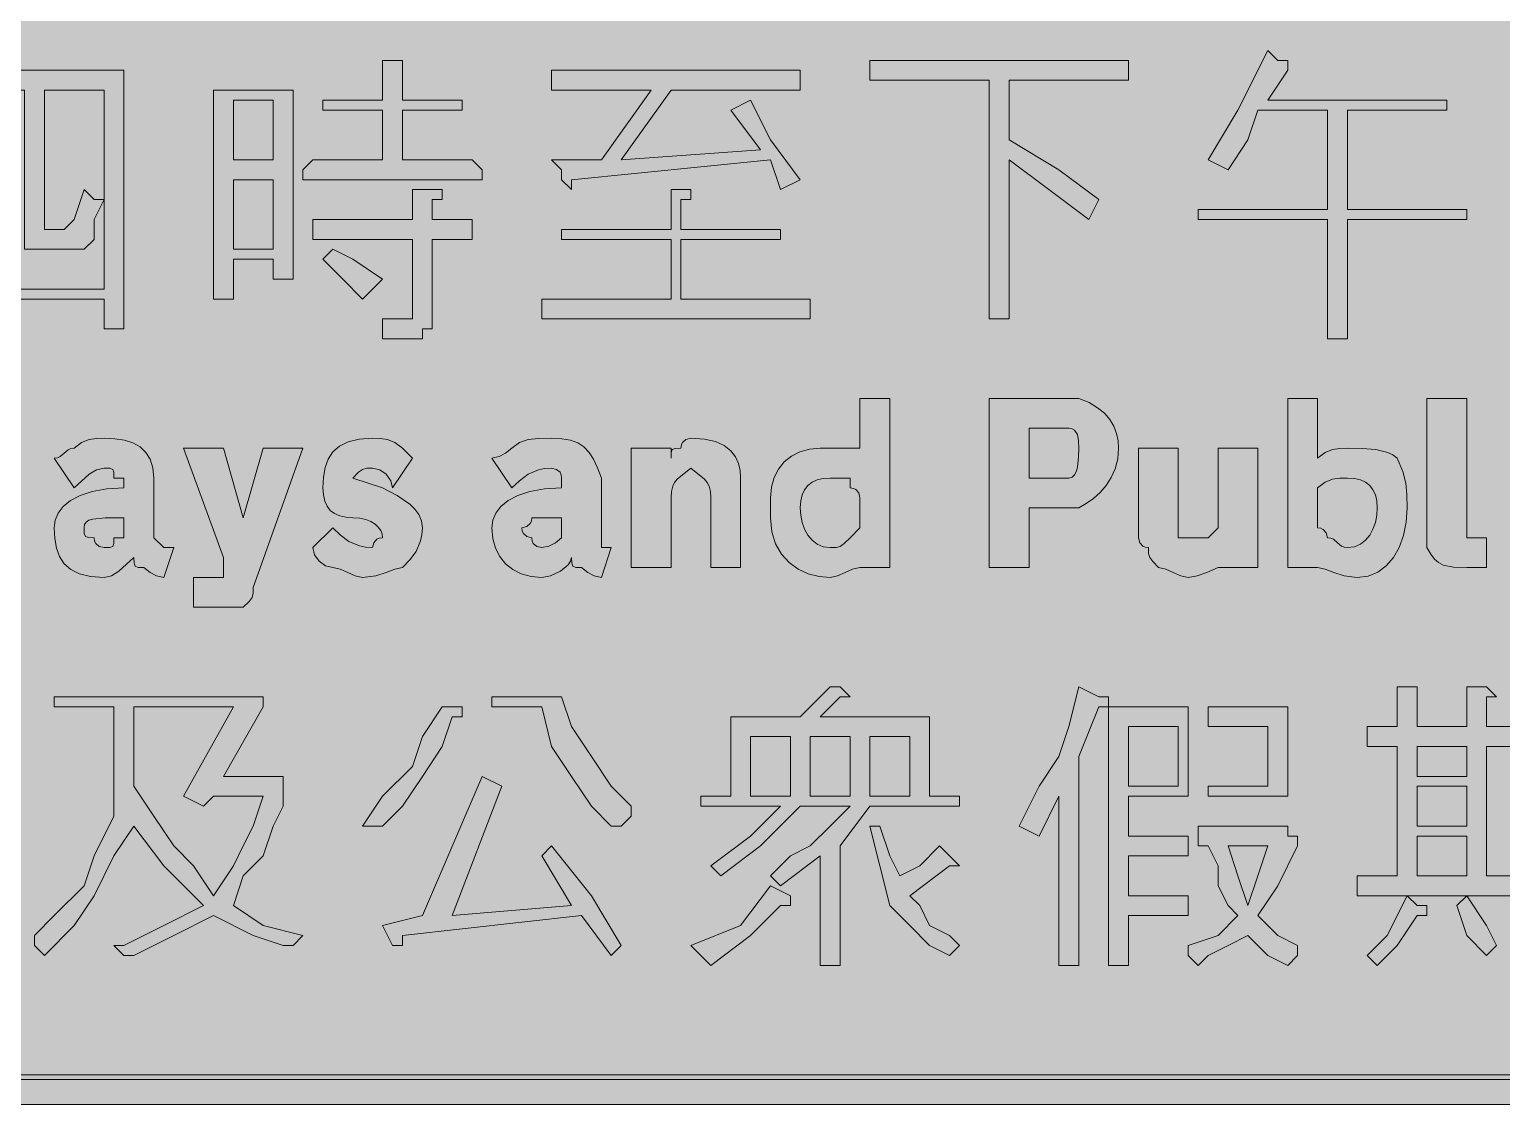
# Model space of a CAD drawing. Header units: metres. Extents: x 15 to 549, y 9 to 262.
# Drawn here: x 203.7 to 381.3, y 9 to 138.8 of the extents above; entities that cross this region are included whole.
import ezdxf

# ---------------------------------------------------------------- set-up
doc = ezdxf.new("R2010")
doc.units = ezdxf.units.M
for name, color, linetype, true_color in [('FILL_BLACK_000000', 7, 'Continuous', 0x000000), ('FILL_WHITE_FFFFFF', 7, 'Continuous', 0xffffff), ('STROKE_BLACK_000000', 7, 'Continuous', 0x000000)]:
    doc.layers.add(name, color=color, linetype=linetype, true_color=true_color)

msp = doc.modelspace()

# ---------------------------------------------------------------- hatches: boundary and pattern name
at = {"layer": 'FILL_BLACK_000000', "true_color": 0x000000}
h = msp.add_hatch(color=7, dxfattribs=at)
h.dxf.hatch_style = 1
h.paths.add_polyline_path([(20.99, 9.23), (20.22, 9.64), (19.47, 10.24), (18.57, 10.43), (17.67, 10.84), (16.77, 11.25), (15.87, 11.44), (15.68, 12.32), (15.27, 13.09), (14.67, 13.84), (14.67, 17.44), (14.67, 253.84), (14.67, 256.24), (14.86, 257.12), (15.27, 257.89), (15.87, 258.64), (16.77, 259.35), (17.67, 259.84), (18.57, 260.33), (19.47, 261.04), (21.87, 261.04), (539.07, 261.04), (541.47, 261.04), (542.35, 260.33), (543.12, 259.84), (543.66, 259.35), (543.82, 259.04), (543.87, 258.64), (544.27, 258.59), (544.58, 258.43), (545.07, 257.89), (545.56, 257.12), (546.27, 256.24), (546.27, 253.84), (546.27, 17.44), (546.23, 15.83), (545.97, 14.44), (545.68, 13.76), (545.26, 13.05), (543.87, 11.44), (542.95, 10.56), (541.92, 9.79), (540.66, 9.25), (539.92, 9.09), (539.07, 9.04), (21.87, 9.04), (20.99, 9.23)])
h.paths.add_polyline_path([(18.27, 13.84), (19.15, 13.65), (19.92, 13.24), (20.67, 12.64), (539.07, 12.64), (539.76, 12.66), (540.12, 12.79), (540.25, 13.15), (540.27, 13.84), (541.47, 13.84), (541.87, 13.89), (542.16, 14.03), (542.52, 14.44), (542.67, 15.04), (542.67, 16.24), (542.67, 253.84), (542.65, 254.72), (542.52, 255.49), (542.16, 256.03), (541.87, 256.19), (541.47, 256.24), (541.42, 256.64), (541.26, 256.93), (540.72, 257.29), (539.95, 257.42), (539.07, 257.44), (20.67, 257.44), (19.92, 257.29), (19.15, 256.93), (18.27, 256.24), (18.27, 253.84), (18.27, 16.24), (18.27, 15.04), (18.27, 13.84)], flags=16)
h = msp.add_hatch(color=7, dxfattribs=at)
h.dxf.hatch_style = 1
h.paths.add_polyline_path([(258.27, 121.84), (258.27, 120.64), (257.07, 120.64), (237.87, 120.64), (236.67, 120.64), (236.67, 121.84), (237.87, 123.04), (246.27, 123.04), (246.27, 129.04), (240.27, 129.04), (239.07, 129.04), (239.07, 130.24), (240.27, 130.24), (246.27, 130.24), (246.27, 131.44), (246.27, 135.04), (247.47, 135.04), (248.67, 135.04), (248.67, 133.84), (248.67, 131.44), (248.67, 130.24), (255.87, 130.24), (255.87, 129.04), (248.67, 129.04), (248.67, 123.04), (257.07, 123.04), (258.27, 121.84)])
h = msp.add_hatch(color=7, dxfattribs=at)
h.dxf.hatch_style = 1
h.paths.add_polyline_path([(336.27, 135.04), (336.27, 132.64), (321.87, 132.64), (321.87, 125.44), (327.87, 121.84), (332.67, 118.24), (331.47, 115.84), (326.67, 119.44), (321.87, 123.04), (321.87, 103.84), (319.47, 103.84), (319.47, 132.64), (305.07, 132.64), (305.07, 135.04), (336.27, 135.04)])
h = msp.add_hatch(color=7, dxfattribs=at)
h.dxf.hatch_style = 1
h.paths.add_polyline_path([(374.67, 129.04), (362.67, 129.04), (362.67, 117.04), (377.07, 117.04), (377.07, 115.84), (362.67, 115.84), (362.67, 101.44), (360.27, 101.44), (360.27, 115.84), (344.67, 115.84), (344.67, 117.04), (360.27, 117.04), (360.27, 129.04), (351.87, 129.04), (350.67, 125.44), (348.27, 121.84), (345.87, 123.04), (349.47, 129.04), (353.07, 136.24), (354.27, 135.04), (355.47, 135.04), (355.47, 133.84), (353.07, 130.24), (374.67, 130.24), (374.67, 129.04)])
h = msp.add_hatch(color=7, dxfattribs=at)
h.dxf.hatch_style = 1
h.paths.add_polyline_path([(215.07, 102.64), (212.67, 102.64), (212.67, 106.24), (188.67, 106.24), (188.67, 102.64), (186.27, 102.64), (186.27, 133.84), (215.07, 133.84), (215.07, 102.64)])
h.paths.add_polyline_path([(212.67, 107.44), (212.67, 118.24), (211.47, 115.84), (211.47, 113.44), (210.27, 112.24), (209.07, 112.24), (204.27, 112.24), (203.07, 112.24), (203.07, 113.44), (203.07, 114.64), (203.07, 131.44), (198.27, 131.44), (198.27, 127.84), (198.27, 124.24), (197.07, 121.84), (195.87, 118.24), (194.67, 115.84), (193.47, 114.64), (192.27, 112.24), (191.07, 111.04), (188.67, 113.44), (188.67, 107.44), (212.67, 107.44)], flags=16)
h.paths.add_polyline_path([(212.67, 131.44), (205.47, 131.44), (205.47, 115.84), (205.47, 114.64), (207.87, 114.64), (209.07, 115.84), (210.27, 119.44), (211.47, 118.24), (212.67, 118.24), (212.67, 131.44)], flags=16)
h.paths.add_polyline_path([(191.07, 114.64), (192.27, 115.84), (193.47, 117.04), (194.67, 119.44), (194.67, 121.84), (195.87, 125.44), (195.87, 127.84), (195.87, 131.44), (188.67, 131.44), (188.67, 113.44), (191.07, 114.64)], flags=16)
h = msp.add_hatch(color=7, dxfattribs=at)
h.dxf.hatch_style = 1
h.paths.add_polyline_path([(290.67, 130.24), (293.07, 125.44), (296.67, 120.64), (294.27, 119.44), (293.07, 123.04), (269.07, 120.64), (269.07, 119.44), (267.87, 120.64), (267.87, 121.84), (266.67, 123.04), (272.67, 123.04), (278.67, 131.44), (266.67, 131.44), (266.67, 133.84), (296.67, 133.84), (296.67, 131.44), (281.07, 131.44), (275.07, 123.04), (291.87, 124.24), (288.27, 129.04), (290.67, 130.24)])
h = msp.add_hatch(color=7, dxfattribs=at)
h.dxf.hatch_style = 1
h.paths.add_polyline_path([(235.47, 108.64), (233.07, 108.64), (233.07, 111.04), (228.27, 111.04), (228.27, 106.24), (227.07, 106.24), (225.87, 106.24), (225.87, 131.44), (235.47, 131.44), (235.47, 108.64)])
h.paths.add_polyline_path([(233.07, 120.64), (228.27, 120.64), (228.27, 112.24), (233.07, 112.24), (233.07, 120.64)], flags=16)
h.paths.add_polyline_path([(228.27, 130.24), (228.27, 123.04), (233.07, 123.04), (233.07, 130.24), (228.27, 130.24)], flags=16)
h = msp.add_hatch(color=7, dxfattribs=at)
h.dxf.hatch_style = 1
h.paths.add_polyline_path([(251.07, 119.44), (252.27, 119.44), (253.47, 119.44), (253.47, 118.24), (252.27, 118.24), (252.27, 115.84), (257.07, 115.84), (257.07, 113.44), (252.27, 113.44), (252.27, 103.84), (252.27, 102.64), (251.07, 102.64), (251.07, 101.44), (247.47, 101.44), (246.27, 101.44), (246.27, 102.64), (246.27, 103.84), (249.87, 103.84), (249.87, 105.04), (249.87, 113.44), (239.07, 113.44), (237.87, 113.44), (237.87, 115.84), (239.07, 115.84), (249.87, 115.84), (249.87, 119.44), (251.07, 119.44)])
h = msp.add_hatch(color=7, dxfattribs=at)
h.dxf.hatch_style = 1
h.paths.add_polyline_path([(297.87, 106.24), (297.87, 103.84), (265.47, 103.84), (265.47, 106.24), (281.07, 106.24), (281.07, 113.44), (267.87, 113.44), (267.87, 114.64), (281.07, 114.64), (281.07, 119.44), (282.27, 119.44), (283.47, 119.44), (283.47, 118.24), (282.27, 118.24), (282.27, 114.64), (294.27, 114.64), (294.27, 113.44), (282.27, 113.44), (282.27, 106.24), (297.87, 106.24)])
h = msp.add_hatch(color=7, dxfattribs=at)
h.dxf.hatch_style = 1
h.paths.add_polyline_path([(242.67, 111.04), (246.27, 108.64), (243.87, 106.24), (241.47, 108.64), (239.07, 111.04), (240.27, 112.24), (242.67, 111.04)])
h = msp.add_hatch(color=7, dxfattribs=at)
h.dxf.hatch_style = 1
h.paths.add_polyline_path([(307.47, 94.24), (307.47, 73.84), (303.87, 73.84), (302.97, 73.65), (302.07, 73.24), (301.17, 72.83), (300.27, 72.64), (298.93, 72.75), (297.63, 73.09), (296.41, 73.65), (295.32, 74.44), (294.4, 75.45), (293.69, 76.69), (293.23, 78.15), (293.07, 79.84), (293.07, 81.04), (293.07, 82.24), (293.18, 83.53), (293.5, 84.7), (294.02, 85.72), (294.72, 86.59), (295.59, 87.29), (296.61, 87.81), (297.78, 88.13), (299.07, 88.24), (303.87, 88.24), (303.87, 94.24), (307.47, 94.24)])
h.paths.add_polyline_path([(301.47, 76.39), (301.96, 76.75), (302.67, 77.44), (303.87, 78.64), (303.87, 82.24), (303.72, 82.84), (303.36, 83.25), (303.07, 83.39), (302.67, 83.44), (302.67, 84.64), (300.27, 84.64), (299.43, 84.58), (298.7, 84.41), (298.08, 84.13), (297.57, 83.74), (297.18, 83.23), (296.9, 82.61), (296.73, 81.88), (296.67, 81.04), (296.73, 80.14), (296.9, 79.28), (297.18, 78.47), (297.57, 77.74), (298.08, 77.13), (298.7, 76.65), (299.43, 76.35), (300.27, 76.24), (300.98, 76.26), (301.47, 76.39)], flags=16)
h = msp.add_hatch(color=7, dxfattribs=at)
h.dxf.hatch_style = 1
h.paths.add_polyline_path([(331.51, 93.74), (332.54, 93.13), (333.37, 92.45), (334.02, 91.69), (334.5, 90.88), (334.83, 90.02), (335.01, 89.14), (335.07, 88.24), (334.96, 86.95), (334.66, 85.76), (334.18, 84.7), (333.57, 83.74), (332.84, 82.9), (332.03, 82.16), (331.17, 81.55), (330.27, 81.04), (324.27, 81.04), (324.27, 73.84), (319.47, 73.84), (319.47, 94.24), (330.27, 94.24), (331.51, 93.74)])
h.paths.add_polyline_path([(329.07, 84.64), (329.47, 84.75), (329.76, 85.03), (329.98, 85.46), (330.12, 85.99), (330.25, 87.17), (330.27, 88.24), (330.25, 89.12), (330.12, 89.89), (329.76, 90.43), (329.47, 90.59), (329.07, 90.64), (324.27, 90.64), (324.27, 84.64), (327.87, 84.64), (329.07, 84.64)], flags=16)
h = msp.add_hatch(color=7, dxfattribs=at)
h.dxf.hatch_style = 1
h.paths.add_polyline_path([(366.12, 88.09), (367.56, 87.73), (368.17, 87.44), (368.67, 87.04), (369.36, 85.43), (369.72, 84.04), (369.85, 82.65), (369.87, 81.04), (369.76, 79.3), (369.44, 77.7), (368.92, 76.27), (368.22, 75.04), (367.35, 74.03), (366.33, 73.28), (365.16, 72.8), (363.87, 72.64), (362.28, 72.83), (361.02, 73.24), (359.99, 73.65), (359.07, 73.84), (355.47, 73.84), (355.47, 94.24), (359.07, 94.24), (359.07, 87.04), (359.97, 87.73), (360.87, 88.09), (361.77, 88.22), (362.67, 88.24), (364.45, 88.22), (366.12, 88.09)])
h.paths.add_polyline_path([(360.87, 84.49), (359.97, 84.13), (359.07, 83.44), (359.07, 78.64), (359.47, 78.59), (359.76, 78.45), (360.12, 78.04), (360.27, 77.44), (360.67, 77.39), (360.98, 77.25), (361.47, 76.84), (361.96, 76.43), (362.27, 76.29), (362.67, 76.24), (363.51, 76.35), (364.25, 76.65), (364.86, 77.13), (365.37, 77.74), (365.76, 78.47), (366.05, 79.28), (366.21, 80.14), (366.27, 81.04), (366.21, 81.88), (366.05, 82.61), (365.76, 83.23), (365.37, 83.74), (364.86, 84.13), (364.25, 84.41), (363.51, 84.58), (362.67, 84.64), (361.77, 84.62), (360.87, 84.49)], flags=16)
h = msp.add_hatch(color=7, dxfattribs=at)
h.dxf.hatch_style = 1
h.paths.add_polyline_path([(377.07, 78.64), (377.07, 77.44), (379.47, 77.44), (379.47, 73.84), (378.27, 73.84), (377.07, 73.84), (375.48, 73.88), (374.22, 74.14), (373.68, 74.43), (373.19, 74.85), (372.72, 75.45), (372.27, 76.24), (372.27, 77.44), (372.27, 94.24), (377.07, 94.24), (377.07, 78.64)])
h = msp.add_hatch(color=7, dxfattribs=at)
h.dxf.hatch_style = 1
h.paths.add_polyline_path([(213.87, 84.64), (213.85, 85.33), (213.72, 85.69), (213.36, 85.82), (212.67, 85.84), (211.77, 85.63), (210.87, 85.09), (209.07, 83.44), (206.67, 87.04), (207.07, 87.09), (207.38, 87.23), (207.87, 87.64), (208.36, 88.05), (208.67, 88.19), (209.07, 88.24), (209.97, 88.93), (210.87, 89.29), (211.77, 89.42), (212.67, 89.44), (213.96, 89.38), (215.13, 89.2), (216.15, 88.87), (217.02, 88.39), (217.72, 87.74), (218.24, 86.91), (218.56, 85.88), (218.67, 84.64), (218.67, 77.44), (219.87, 76.24), (221.07, 76.24), (219.87, 72.64), (218.99, 72.83), (218.22, 73.24), (217.47, 73.84), (216.78, 73.86), (216.42, 73.99), (216.29, 74.35), (216.27, 75.04), (214.47, 73.39), (213.57, 72.85), (212.67, 72.64), (211.03, 72.75), (209.71, 73.07), (208.66, 73.59), (207.87, 74.29), (207.3, 75.16), (206.93, 76.18), (206.73, 77.35), (206.67, 78.64), (206.78, 79.54), (207.14, 80.4), (207.75, 81.21), (208.62, 81.94), (209.78, 82.55), (211.23, 83.03), (212.99, 83.33), (215.07, 83.44), (215.07, 84.64), (213.87, 84.64)])
h.paths.add_polyline_path([(211.32, 79.69), (210.84, 79.55), (210.51, 79.33), (210.33, 79.04), (210.27, 78.64), (210.29, 77.95), (210.42, 77.59), (210.78, 77.46), (211.47, 77.44), (211.52, 77.04), (211.66, 76.75), (212.07, 76.39), (212.67, 76.24), (213.36, 76.26), (213.72, 76.39), (213.85, 76.75), (213.87, 77.44), (215.07, 77.44), (215.07, 79.84), (212.8, 79.82), (211.32, 79.69)], flags=16)
h = msp.add_hatch(color=7, dxfattribs=at)
h.dxf.hatch_style = 1
h.paths.add_polyline_path([(248.03, 82.52), (249.57, 81.49), (250.18, 80.9), (250.66, 80.23), (250.96, 79.49), (251.07, 78.64), (251.02, 77.79), (250.86, 77.05), (250.32, 75.79), (249.55, 74.76), (248.67, 73.84), (247.75, 73.65), (246.72, 73.24), (245.46, 72.83), (243.87, 72.64), (242.97, 72.83), (242.07, 73.24), (241.17, 73.65), (240.27, 73.84), (239.39, 74.05), (238.62, 74.59), (238.08, 75.36), (237.87, 76.24), (240.27, 78.64), (241.19, 77.76), (242.22, 76.99), (243.48, 76.45), (244.22, 76.29), (245.07, 76.24), (245.22, 76.84), (245.58, 77.25), (245.87, 77.39), (246.27, 77.44), (246.21, 77.89), (246.05, 78.32), (245.76, 78.73), (245.37, 79.09), (244.86, 79.4), (244.25, 79.63), (243.51, 79.79), (242.67, 79.84), (241.83, 79.9), (241.1, 80.06), (240.48, 80.35), (239.97, 80.74), (239.58, 81.25), (239.3, 81.86), (239.13, 82.6), (239.07, 83.44), (239.13, 84.73), (239.33, 85.9), (239.7, 86.92), (240.27, 87.79), (241.06, 88.49), (242.11, 89.01), (243.43, 89.33), (245.07, 89.44), (245.97, 89.42), (246.87, 89.29), (247.77, 88.93), (248.67, 88.24), (249.87, 87.04), (247.47, 83.44), (247.26, 84.32), (246.72, 85.09), (245.95, 85.63), (245.07, 85.84), (244.36, 85.82), (243.87, 85.69), (243.38, 85.33), (242.67, 84.64), (246.27, 83.44), (248.03, 82.52)])
h = msp.add_hatch(color=7, dxfattribs=at)
h.dxf.hatch_style = 1
h.paths.add_polyline_path([(267.82, 85.04), (267.68, 85.33), (267.27, 85.69), (266.67, 85.84), (265.82, 85.79), (265.08, 85.63), (263.82, 85.09), (262.79, 84.32), (261.87, 83.44), (259.47, 87.04), (260.35, 87.23), (261.12, 87.64), (261.87, 88.24), (262.79, 88.93), (263.82, 89.29), (265.08, 89.42), (266.67, 89.44), (267.91, 89.38), (268.96, 89.2), (269.83, 88.87), (270.57, 88.39), (271.19, 87.74), (271.73, 86.91), (272.22, 85.88), (272.67, 84.64), (272.67, 77.44), (272.67, 76.24), (273.87, 76.24), (272.67, 72.64), (271.79, 72.83), (271.02, 73.24), (270.27, 73.84), (269.58, 73.86), (269.22, 73.99), (269.09, 74.35), (269.07, 75.04), (268.96, 74.59), (268.68, 74.16), (267.72, 73.39), (266.54, 72.85), (265.47, 72.64), (264.18, 72.75), (263.01, 73.07), (261.99, 73.59), (261.12, 74.29), (260.42, 75.16), (259.9, 76.18), (259.58, 77.35), (259.47, 78.64), (259.58, 79.54), (259.94, 80.4), (260.55, 81.21), (261.42, 81.94), (262.58, 82.55), (264.03, 83.03), (265.79, 83.33), (267.87, 83.44), (267.87, 84.64), (267.82, 85.04)])
h.paths.add_polyline_path([(263.26, 77.95), (263.67, 77.59), (264.27, 77.44), (264.32, 77.04), (264.46, 76.75), (264.87, 76.39), (265.47, 76.24), (266.35, 76.43), (267.12, 76.84), (267.87, 77.44), (267.87, 79.84), (264.27, 79.84), (264.22, 79.44), (264.08, 79.15), (263.67, 78.79), (263.07, 78.64), (263.12, 78.24), (263.26, 77.95)], flags=16)
h = msp.add_hatch(color=7, dxfattribs=at)
h.dxf.hatch_style = 1
h.paths.add_polyline_path([(281.82, 84.49), (281.51, 84.12), (281.28, 83.65), (281.12, 83.03), (281.07, 82.24), (281.07, 73.84), (276.27, 73.84), (276.27, 88.24), (281.07, 88.24), (281.07, 87.04), (281.09, 87.73), (281.22, 88.09), (281.58, 88.22), (282.27, 88.24), (282.32, 88.64), (282.46, 88.93), (282.87, 89.29), (283.47, 89.44), (285.11, 89.33), (286.43, 89.03), (287.48, 88.55), (288.27, 87.94), (288.84, 87.21), (289.21, 86.4), (289.41, 85.54), (289.47, 84.64), (289.47, 83.44), (289.47, 73.84), (285.87, 73.84), (285.87, 82.24), (285.82, 83.03), (285.66, 83.65), (285.43, 84.12), (285.12, 84.49), (283.47, 85.84), (281.82, 84.49)])
h = msp.add_hatch(color=7, dxfattribs=at)
h.dxf.hatch_style = 1
h.paths.add_polyline_path([(229.47, 79.84), (231.87, 88.24), (236.67, 88.24), (230.67, 71.44), (230.65, 70.73), (230.52, 70.24), (230.16, 69.75), (229.47, 69.04), (228.27, 69.04), (225.87, 69.04), (223.47, 69.04), (223.47, 72.64), (225.87, 72.64), (227.07, 72.64), (227.07, 73.84), (227.07, 75.04), (222.27, 88.24), (227.07, 88.24), (229.47, 79.84)])
h = msp.add_hatch(color=7, dxfattribs=at)
h.dxf.hatch_style = 1
h.paths.add_polyline_path([(345.72, 73.24), (344.54, 72.83), (343.47, 72.64), (342.57, 72.83), (341.67, 73.24), (340.77, 73.65), (339.87, 73.84), (339.18, 74.55), (338.82, 75.04), (338.69, 75.53), (338.67, 76.24), (338.27, 76.29), (337.98, 76.43), (337.62, 76.84), (337.47, 77.44), (337.47, 88.24), (342.27, 88.24), (342.27, 78.64), (342.27, 77.44), (344.67, 77.44), (345.87, 77.44), (347.07, 78.64), (347.07, 79.84), (347.07, 88.24), (351.87, 88.24), (351.87, 73.84), (347.07, 73.84), (345.72, 73.24)])
h = msp.add_hatch(color=7, dxfattribs=at)
h.dxf.hatch_style = 1
h.paths.add_polyline_path([(302.67, 58.24), (301.47, 58.24), (299.07, 55.84), (312.27, 55.84), (312.27, 46.24), (315.87, 46.24), (315.87, 45.04), (305.07, 45.04), (301.47, 40.24), (301.47, 25.84), (299.07, 25.84), (299.07, 39.04), (294.27, 35.44), (293.07, 36.64), (295.47, 39.04), (297.87, 40.24), (300.27, 42.64), (302.67, 45.04), (296.67, 45.04), (291.87, 40.24), (287.07, 36.64), (285.87, 37.84), (290.67, 41.44), (294.27, 45.04), (284.67, 45.04), (284.67, 46.24), (288.27, 46.24), (288.27, 55.84), (296.67, 55.84), (300.27, 59.44), (301.47, 59.44), (302.67, 58.24)])
h.paths.add_polyline_path([(295.47, 46.24), (295.47, 53.44), (290.67, 53.44), (290.67, 46.24), (295.47, 46.24)], flags=16)
h.paths.add_polyline_path([(302.67, 53.44), (297.87, 53.44), (297.87, 46.24), (302.67, 46.24), (302.67, 53.44)], flags=16)
h.paths.add_polyline_path([(305.07, 53.44), (305.07, 46.24), (309.87, 46.24), (309.87, 53.44), (305.07, 53.44)], flags=16)
h = msp.add_hatch(color=7, dxfattribs=at)
h.dxf.hatch_style = 1
h.paths.add_polyline_path([(333.87, 58.24), (333.87, 57.04), (332.67, 57.04), (330.27, 51.04), (330.27, 25.84), (327.87, 25.84), (327.87, 46.24), (325.47, 41.44), (323.07, 42.64), (325.47, 47.44), (327.87, 51.04), (329.07, 54.64), (330.27, 59.44), (332.67, 58.24), (333.87, 58.24)])
h = msp.add_hatch(color=7, dxfattribs=at)
h.dxf.hatch_style = 1
h.paths.add_polyline_path([(365.07, 54.64), (367.47, 54.64), (368.67, 54.64), (368.67, 59.44), (369.87, 59.44), (371.07, 59.44), (371.07, 58.24), (371.07, 54.64), (377.07, 54.64), (377.07, 59.44), (379.47, 59.44), (380.67, 58.24), (379.47, 58.24), (379.47, 54.64), (383.07, 54.64), (383.07, 53.44), (383.07, 52.24), (379.47, 52.24), (379.47, 36.64), (383.07, 36.64), (383.07, 35.44), (383.07, 34.24), (363.87, 34.24), (363.87, 35.44), (363.87, 36.64), (367.47, 36.64), (368.67, 36.64), (368.67, 52.24), (367.47, 52.24), (365.07, 52.24), (365.07, 53.44), (365.07, 54.64)])
h.paths.add_polyline_path([(377.07, 48.64), (377.07, 52.24), (371.07, 52.24), (371.07, 48.64), (377.07, 48.64)], flags=16)
h.paths.add_polyline_path([(377.07, 47.44), (371.07, 47.44), (371.07, 46.24), (371.07, 42.64), (377.07, 42.64), (377.07, 46.24), (377.07, 47.44)], flags=16)
h.paths.add_polyline_path([(371.07, 40.24), (371.07, 36.64), (377.07, 36.64), (377.07, 40.24), (377.07, 41.44), (371.07, 41.44), (371.07, 40.24)], flags=16)
h = msp.add_hatch(color=7, dxfattribs=at)
h.dxf.hatch_style = 1
h.paths.add_polyline_path([(213.87, 28.24), (215.07, 28.24), (219.87, 30.64), (224.67, 33.04), (219.87, 37.84), (216.27, 42.64), (213.87, 39.04), (211.47, 34.24), (209.07, 30.64), (205.47, 27.04), (204.27, 28.24), (204.27, 29.44), (206.67, 31.84), (210.27, 35.44), (211.47, 39.04), (213.87, 43.84), (213.87, 49.84), (213.87, 57.04), (206.67, 57.04), (206.67, 58.24), (230.67, 58.24), (231.87, 58.24), (231.87, 57.04), (227.07, 48.64), (233.07, 48.64), (234.27, 48.64), (234.27, 47.44), (234.27, 46.24), (234.27, 45.04), (233.07, 42.64), (231.87, 39.04), (229.47, 36.64), (228.27, 33.04), (231.87, 30.64), (236.67, 29.44), (235.47, 28.24), (234.27, 28.24), (230.67, 29.44), (225.87, 31.84), (221.07, 29.44), (216.27, 27.04), (215.07, 27.04), (213.87, 28.24)])
h.paths.add_polyline_path([(225.87, 34.24), (228.27, 37.84), (229.47, 40.24), (230.67, 42.64), (231.87, 46.24), (225.87, 46.24), (224.67, 45.04), (222.27, 46.24), (228.27, 57.04), (216.27, 57.04), (216.27, 47.44), (218.67, 43.84), (221.07, 40.24), (223.47, 37.84), (225.87, 34.24)], flags=16)
h = msp.add_hatch(color=7, dxfattribs=at)
h.dxf.hatch_style = 1
h.paths.add_polyline_path([(255.87, 57.04), (255.87, 55.84), (254.67, 55.84), (253.47, 52.24), (251.07, 48.64), (248.67, 45.04), (246.27, 42.64), (243.87, 42.64), (246.27, 46.24), (249.87, 49.84), (251.07, 53.44), (253.47, 57.04), (254.67, 57.04), (255.87, 57.04)])
h = msp.add_hatch(color=7, dxfattribs=at)
h.dxf.hatch_style = 1
h.paths.add_polyline_path([(259.47, 58.24), (267.87, 58.24), (269.07, 54.64), (271.47, 51.04), (273.87, 47.44), (276.27, 45.04), (276.27, 43.84), (275.07, 42.64), (273.87, 42.64), (271.47, 45.04), (269.07, 48.64), (266.67, 52.24), (265.47, 57.04), (259.47, 57.04), (259.47, 58.24)])
h = msp.add_hatch(color=7, dxfattribs=at)
h.dxf.hatch_style = 1
h.paths.add_polyline_path([(343.47, 34.24), (343.47, 31.84), (336.27, 31.84), (336.27, 25.84), (333.87, 25.84), (333.87, 57.04), (343.47, 57.04), (343.47, 46.24), (336.27, 46.24), (336.27, 41.44), (343.47, 41.44), (343.47, 39.04), (336.27, 39.04), (336.27, 34.24), (343.47, 34.24)])
h.paths.add_polyline_path([(336.27, 47.44), (342.27, 47.44), (342.27, 54.64), (336.27, 54.64), (336.27, 47.44)], flags=16)
h = msp.add_hatch(color=7, dxfattribs=at)
h.dxf.hatch_style = 1
h.paths.add_polyline_path([(355.47, 46.24), (345.87, 46.24), (345.87, 47.44), (353.07, 47.44), (353.07, 54.64), (345.87, 54.64), (345.87, 57.04), (355.47, 57.04), (355.47, 46.24)])
h = msp.add_hatch(color=7, dxfattribs=at)
h.dxf.hatch_style = 1
h.paths.add_polyline_path([(269.07, 33.04), (265.47, 39.04), (266.67, 40.24), (271.47, 34.24), (275.07, 28.24), (273.87, 27.04), (270.27, 31.84), (248.67, 29.44), (248.67, 28.24), (247.47, 28.24), (246.27, 30.64), (251.07, 31.84), (258.27, 48.64), (260.67, 47.44), (254.67, 31.84), (269.07, 33.04)])
h = msp.add_hatch(color=7, dxfattribs=at)
h.dxf.hatch_style = 1
h.paths.add_polyline_path([(312.27, 28.24), (309.87, 30.64), (308.67, 31.84), (307.47, 33.04), (306.27, 37.84), (305.07, 42.64), (306.27, 42.64), (307.47, 39.04), (308.67, 36.64), (311.07, 37.84), (313.47, 40.24), (314.67, 39.04), (315.87, 37.84), (314.67, 37.84), (309.87, 34.24), (311.07, 33.04), (312.27, 30.64), (314.67, 29.44), (315.87, 28.24), (314.67, 27.04), (312.27, 28.24)])
h = msp.add_hatch(color=7, dxfattribs=at)
h.dxf.hatch_style = 1
h.paths.add_polyline_path([(347.07, 35.44), (347.07, 37.84), (345.87, 40.24), (344.67, 40.24), (344.67, 42.64), (354.27, 42.64), (355.47, 42.64), (355.47, 41.44), (356.67, 41.44), (356.67, 40.24), (354.27, 35.44), (351.87, 31.84), (354.27, 29.44), (356.67, 28.24), (356.67, 27.04), (355.47, 25.84), (353.07, 27.04), (350.67, 29.44), (348.27, 28.24), (345.87, 27.04), (344.67, 25.84), (343.47, 27.04), (343.47, 28.24), (347.07, 29.44), (349.47, 31.84), (348.27, 33.04), (347.07, 35.44)])
h.paths.add_polyline_path([(349.47, 36.64), (350.67, 33.04), (351.87, 36.64), (353.07, 40.24), (348.27, 40.24), (349.47, 36.64)], flags=16)
h = msp.add_hatch(color=7, dxfattribs=at)
h.dxf.hatch_style = 1
h.paths.add_polyline_path([(289.47, 30.64), (293.07, 35.44), (295.47, 34.24), (295.47, 33.04), (294.27, 33.04), (290.67, 29.44), (285.87, 25.84), (283.47, 28.24), (289.47, 30.64)])
h = msp.add_hatch(color=7, dxfattribs=at)
h.dxf.hatch_style = 1
h.paths.add_polyline_path([(367.47, 29.44), (369.87, 34.24), (371.07, 33.04), (372.27, 33.04), (372.27, 31.84), (371.07, 31.84), (368.67, 28.24), (366.27, 25.84), (365.07, 27.04), (367.47, 29.44)])
h = msp.add_hatch(color=7, dxfattribs=at)
h.dxf.hatch_style = 1
h.paths.add_polyline_path([(377.07, 29.44), (375.87, 33.04), (377.07, 34.24), (379.47, 30.64), (380.67, 28.24), (379.47, 27.04), (377.07, 29.44)])
at = {"layer": 'FILL_WHITE_FFFFFF', "true_color": 0xffffff}
h = msp.add_hatch(color=7, dxfattribs=at)
h.dxf.hatch_style = 1
h.paths.add_polyline_path([(539.95, 257.42), (540.72, 257.29), (541.26, 256.93), (541.42, 256.64), (541.47, 256.24), (541.87, 256.19), (542.16, 256.03), (542.52, 255.49), (542.65, 254.72), (542.67, 253.84), (542.67, 16.24), (542.67, 15.04), (542.52, 14.44), (542.16, 14.03), (541.87, 13.89), (541.47, 13.84), (540.72, 13.24), (539.95, 12.83), (539.07, 12.64), (20.67, 12.64), (19.47, 13.84), (18.27, 13.84), (18.27, 15.04), (18.27, 16.24), (18.27, 253.84), (18.27, 256.24), (19.15, 256.93), (19.92, 257.29), (20.67, 257.44), (539.07, 257.44), (539.95, 257.42)])

# ---------------------------------------------------------------- linework, layer by layer
at = {"layer": 'FILL_BLACK_000000', "lineweight": 0, "true_color": 0x000000}
for points in [[(20.67, 12.64), (539.07, 12.64), (539.76, 12.66), (540.12, 12.79), (540.25, 13.15), (540.27, 13.84), (541.47, 13.84), (541.87, 13.89), (542.16, 14.03), (542.52, 14.44), (542.67, 15.04), (542.67, 16.24), (542.67, 253.84), (542.65, 254.72), (542.52, 255.49), (542.16, 256.03), (541.87, 256.19), (541.47, 256.24), (541.42, 256.64), (541.26, 256.93), (540.72, 257.29), (539.95, 257.42), (539.07, 257.44), (20.67, 257.44)], [(383.07, 34.24), (363.87, 34.24), (363.87, 35.44), (363.87, 36.64), (367.47, 36.64), (368.67, 36.64), (368.67, 52.24), (367.47, 52.24), (365.07, 52.24), (365.07, 53.44), (365.07, 54.64), (367.47, 54.64), (368.67, 54.64), (368.67, 59.44), (369.87, 59.44), (371.07, 59.44), (371.07, 58.24), (371.07, 54.64), (377.07, 54.64), (377.07, 59.44), (379.47, 59.44), (380.67, 58.24), (379.47, 58.24), (379.47, 54.64), (383.07, 54.64)], [(383.07, 52.24), (379.47, 52.24), (379.47, 36.64), (383.07, 36.64)], [(539.07, 9.04), (21.87, 9.04)]]:
    msp.add_lwpolyline(points, dxfattribs=at)
for points in [[(258.27, 121.84), (258.27, 120.64), (257.07, 120.64), (237.87, 120.64), (236.67, 120.64), (236.67, 121.84), (237.87, 123.04), (246.27, 123.04), (246.27, 129.04), (240.27, 129.04), (239.07, 129.04), (239.07, 130.24), (240.27, 130.24), (246.27, 130.24), (246.27, 131.44), (246.27, 135.04), (247.47, 135.04), (248.67, 135.04), (248.67, 133.84), (248.67, 131.44), (248.67, 130.24), (255.87, 130.24), (255.87, 129.04), (248.67, 129.04), (248.67, 123.04), (257.07, 123.04)], [(336.27, 135.04), (336.27, 132.64), (321.87, 132.64), (321.87, 125.44), (327.87, 121.84), (332.67, 118.24), (331.47, 115.84), (326.67, 119.44), (321.87, 123.04), (321.87, 103.84), (319.47, 103.84), (319.47, 132.64), (305.07, 132.64), (305.07, 135.04)], [(374.67, 129.04), (362.67, 129.04), (362.67, 117.04), (377.07, 117.04), (377.07, 115.84), (362.67, 115.84), (362.67, 101.44), (360.27, 101.44), (360.27, 115.84), (344.67, 115.84), (344.67, 117.04), (360.27, 117.04), (360.27, 129.04), (351.87, 129.04), (350.67, 125.44), (348.27, 121.84), (345.87, 123.04), (349.47, 129.04), (353.07, 136.24), (354.27, 135.04), (355.47, 135.04), (355.47, 133.84), (353.07, 130.24), (374.67, 130.24)], [(215.07, 102.64), (212.67, 102.64), (212.67, 106.24), (188.67, 106.24), (188.67, 102.64), (186.27, 102.64), (186.27, 133.84), (215.07, 133.84)], [(290.67, 130.24), (293.07, 125.44), (296.67, 120.64), (294.27, 119.44), (293.07, 123.04), (269.07, 120.64), (269.07, 119.44), (267.87, 120.64), (267.87, 121.84), (266.67, 123.04), (272.67, 123.04), (278.67, 131.44), (266.67, 131.44), (266.67, 133.84), (296.67, 133.84), (296.67, 131.44), (281.07, 131.44), (275.07, 123.04), (291.87, 124.24), (288.27, 129.04)], [(212.67, 107.44), (212.67, 118.24), (211.47, 115.84), (211.47, 113.44), (210.27, 112.24), (209.07, 112.24), (204.27, 112.24), (203.07, 112.24), (203.07, 113.44), (203.07, 114.64), (203.07, 131.44), (198.27, 131.44), (198.27, 127.84), (198.27, 124.24), (197.07, 121.84), (195.87, 118.24), (194.67, 115.84), (193.47, 114.64), (192.27, 112.24), (191.07, 111.04), (188.67, 113.44), (188.67, 107.44)], [(212.67, 131.44), (205.47, 131.44), (205.47, 115.84), (205.47, 114.64), (207.87, 114.64), (209.07, 115.84), (210.27, 119.44), (211.47, 118.24), (212.67, 118.24)], [(235.47, 108.64), (233.07, 108.64), (233.07, 111.04), (228.27, 111.04), (228.27, 106.24), (227.07, 106.24), (225.87, 106.24), (225.87, 131.44), (235.47, 131.44)], [(228.27, 130.24), (228.27, 123.04), (233.07, 123.04), (233.07, 130.24)], [(233.07, 120.64), (228.27, 120.64), (228.27, 112.24), (233.07, 112.24)], [(251.07, 119.44), (252.27, 119.44), (253.47, 119.44), (253.47, 118.24), (252.27, 118.24), (252.27, 115.84), (257.07, 115.84), (257.07, 113.44), (252.27, 113.44), (252.27, 103.84), (252.27, 102.64), (251.07, 102.64), (251.07, 101.44), (247.47, 101.44), (246.27, 101.44), (246.27, 102.64), (246.27, 103.84), (249.87, 103.84), (249.87, 105.04), (249.87, 113.44), (239.07, 113.44), (237.87, 113.44), (237.87, 115.84), (239.07, 115.84), (249.87, 115.84), (249.87, 119.44)], [(297.87, 106.24), (297.87, 103.84), (265.47, 103.84), (265.47, 106.24), (281.07, 106.24), (281.07, 113.44), (267.87, 113.44), (267.87, 114.64), (281.07, 114.64), (281.07, 119.44), (282.27, 119.44), (283.47, 119.44), (283.47, 118.24), (282.27, 118.24), (282.27, 114.64), (294.27, 114.64), (294.27, 113.44), (282.27, 113.44), (282.27, 106.24)], [(242.67, 111.04), (246.27, 108.64), (243.87, 106.24), (241.47, 108.64), (239.07, 111.04), (240.27, 112.24)], [(307.47, 94.24), (307.47, 73.84), (303.87, 73.84), (302.97, 73.65), (302.07, 73.24), (301.17, 72.83), (300.27, 72.64), (298.93, 72.75), (297.63, 73.09), (296.41, 73.65), (295.32, 74.44), (294.4, 75.45), (293.69, 76.69), (293.23, 78.15), (293.07, 79.84), (293.07, 81.04), (293.07, 82.24), (293.18, 83.53), (293.5, 84.7), (294.02, 85.72), (294.72, 86.59), (295.59, 87.29), (296.61, 87.81), (297.78, 88.13), (299.07, 88.24), (303.87, 88.24), (303.87, 94.24)], [(331.51, 93.74), (332.54, 93.13), (333.37, 92.45), (334.02, 91.69), (334.5, 90.88), (334.83, 90.02), (335.01, 89.14), (335.07, 88.24), (334.96, 86.95), (334.66, 85.76), (334.18, 84.7), (333.57, 83.74), (332.84, 82.9), (332.03, 82.16), (331.17, 81.55), (330.27, 81.04), (324.27, 81.04), (324.27, 73.84), (319.47, 73.84), (319.47, 94.24), (330.27, 94.24)], [(366.12, 88.09), (367.56, 87.73), (368.17, 87.44), (368.67, 87.04), (369.36, 85.43), (369.72, 84.04), (369.85, 82.65), (369.87, 81.04), (369.76, 79.3), (369.44, 77.7), (368.92, 76.27), (368.22, 75.04), (367.35, 74.03), (366.33, 73.28), (365.16, 72.8), (363.87, 72.64), (362.28, 72.83), (361.02, 73.24), (359.99, 73.65), (359.07, 73.84), (355.47, 73.84), (355.47, 94.24), (359.07, 94.24), (359.07, 87.04), (359.97, 87.73), (360.87, 88.09), (361.77, 88.22), (362.67, 88.24), (364.45, 88.22)], [(377.07, 78.64), (377.07, 77.44), (379.47, 77.44), (379.47, 73.84), (378.27, 73.84), (377.07, 73.84), (375.48, 73.88), (374.22, 74.14), (373.68, 74.43), (373.19, 74.85), (372.72, 75.45), (372.27, 76.24), (372.27, 77.44), (372.27, 94.24), (377.07, 94.24)], [(329.07, 84.64), (329.47, 84.75), (329.76, 85.03), (329.98, 85.46), (330.12, 85.99), (330.25, 87.17), (330.27, 88.24), (330.25, 89.12), (330.12, 89.89), (329.76, 90.43), (329.47, 90.59), (329.07, 90.64), (324.27, 90.64), (324.27, 84.64), (327.87, 84.64)], [(213.87, 84.64), (213.85, 85.33), (213.72, 85.69), (213.36, 85.82), (212.67, 85.84), (211.77, 85.63), (210.87, 85.09), (209.07, 83.44), (206.67, 87.04), (207.07, 87.09), (207.38, 87.23), (207.87, 87.64), (208.36, 88.05), (208.67, 88.19), (209.07, 88.24), (209.97, 88.93), (210.87, 89.29), (211.77, 89.42), (212.67, 89.44), (213.96, 89.38), (215.13, 89.2), (216.15, 88.87), (217.02, 88.39), (217.72, 87.74), (218.24, 86.91), (218.56, 85.88), (218.67, 84.64), (218.67, 77.44), (219.87, 76.24), (221.07, 76.24), (219.87, 72.64), (218.99, 72.83), (218.22, 73.24), (217.47, 73.84), (216.78, 73.86), (216.42, 73.99), (216.29, 74.35), (216.27, 75.04), (214.47, 73.39), (213.57, 72.85), (212.67, 72.64), (211.03, 72.75), (209.71, 73.07), (208.66, 73.59), (207.87, 74.29), (207.3, 75.16), (206.93, 76.18), (206.73, 77.35), (206.67, 78.64), (206.78, 79.54), (207.14, 80.4), (207.75, 81.21), (208.62, 81.94), (209.78, 82.55), (211.23, 83.03), (212.99, 83.33), (215.07, 83.44), (215.07, 84.64)], [(248.03, 82.52), (249.57, 81.49), (250.18, 80.9), (250.66, 80.23), (250.96, 79.49), (251.07, 78.64), (251.02, 77.79), (250.86, 77.05), (250.32, 75.79), (249.55, 74.76), (248.67, 73.84), (247.75, 73.65), (246.72, 73.24), (245.46, 72.83), (243.87, 72.64), (242.97, 72.83), (242.07, 73.24), (241.17, 73.65), (240.27, 73.84), (239.39, 74.05), (238.62, 74.59), (238.08, 75.36), (237.87, 76.24), (240.27, 78.64), (241.19, 77.76), (242.22, 76.99), (243.48, 76.45), (244.22, 76.29), (245.07, 76.24), (245.22, 76.84), (245.58, 77.25), (245.87, 77.39), (246.27, 77.44), (246.21, 77.89), (246.05, 78.32), (245.76, 78.73), (245.37, 79.09), (244.86, 79.4), (244.25, 79.63), (243.51, 79.79), (242.67, 79.84), (241.83, 79.9), (241.1, 80.06), (240.48, 80.35), (239.97, 80.74), (239.58, 81.25), (239.3, 81.86), (239.13, 82.6), (239.07, 83.44), (239.13, 84.73), (239.33, 85.9), (239.7, 86.92), (240.27, 87.79), (241.06, 88.49), (242.11, 89.01), (243.43, 89.33), (245.07, 89.44), (245.97, 89.42), (246.87, 89.29), (247.77, 88.93), (248.67, 88.24), (249.87, 87.04), (247.47, 83.44), (247.26, 84.32), (246.72, 85.09), (245.95, 85.63), (245.07, 85.84), (244.36, 85.82), (243.87, 85.69), (243.38, 85.33), (242.67, 84.64), (246.27, 83.44)], [(267.82, 85.04), (267.68, 85.33), (267.27, 85.69), (266.67, 85.84), (265.82, 85.79), (265.08, 85.63), (263.82, 85.09), (262.79, 84.32), (261.87, 83.44), (259.47, 87.04), (260.35, 87.23), (261.12, 87.64), (261.87, 88.24), (262.79, 88.93), (263.82, 89.29), (265.08, 89.42), (266.67, 89.44), (267.91, 89.38), (268.96, 89.2), (269.83, 88.87), (270.57, 88.39), (271.19, 87.74), (271.73, 86.91), (272.22, 85.88), (272.67, 84.64), (272.67, 77.44), (272.67, 76.24), (273.87, 76.24), (272.67, 72.64), (271.79, 72.83), (271.02, 73.24), (270.27, 73.84), (269.58, 73.86), (269.22, 73.99), (269.09, 74.35), (269.07, 75.04), (268.96, 74.59), (268.68, 74.16), (267.72, 73.39), (266.54, 72.85), (265.47, 72.64), (264.18, 72.75), (263.01, 73.07), (261.99, 73.59), (261.12, 74.29), (260.42, 75.16), (259.9, 76.18), (259.58, 77.35), (259.47, 78.64), (259.58, 79.54), (259.94, 80.4), (260.55, 81.21), (261.42, 81.94), (262.58, 82.55), (264.03, 83.03), (265.79, 83.33), (267.87, 83.44), (267.87, 84.64)], [(281.82, 84.49), (281.51, 84.12), (281.28, 83.65), (281.12, 83.03), (281.07, 82.24), (281.07, 73.84), (276.27, 73.84), (276.27, 88.24), (281.07, 88.24), (281.07, 87.04), (281.09, 87.73), (281.22, 88.09), (281.58, 88.22), (282.27, 88.24), (282.32, 88.64), (282.46, 88.93), (282.87, 89.29), (283.47, 89.44), (285.11, 89.33), (286.43, 89.03), (287.48, 88.55), (288.27, 87.94), (288.84, 87.21), (289.21, 86.4), (289.41, 85.54), (289.47, 84.64), (289.47, 83.44), (289.47, 73.84), (285.87, 73.84), (285.87, 82.24), (285.82, 83.03), (285.66, 83.65), (285.43, 84.12), (285.12, 84.49), (283.47, 85.84)], [(229.47, 79.84), (231.87, 88.24), (236.67, 88.24), (230.67, 71.44), (230.65, 70.73), (230.52, 70.24), (230.16, 69.75), (229.47, 69.04), (228.27, 69.04), (225.87, 69.04), (223.47, 69.04), (223.47, 72.64), (225.87, 72.64), (227.07, 72.64), (227.07, 73.84), (227.07, 75.04), (222.27, 88.24), (227.07, 88.24)], [(345.72, 73.24), (344.54, 72.83), (343.47, 72.64), (342.57, 72.83), (341.67, 73.24), (340.77, 73.65), (339.87, 73.84), (339.18, 74.55), (338.82, 75.04), (338.69, 75.53), (338.67, 76.24), (338.27, 76.29), (337.98, 76.43), (337.62, 76.84), (337.47, 77.44), (337.47, 88.24), (342.27, 88.24), (342.27, 78.64), (342.27, 77.44), (344.67, 77.44), (345.87, 77.44), (347.07, 78.64), (347.07, 79.84), (347.07, 88.24), (351.87, 88.24), (351.87, 73.84), (347.07, 73.84)], [(301.47, 76.39), (301.96, 76.75), (302.67, 77.44), (303.87, 78.64), (303.87, 82.24), (303.72, 82.84), (303.36, 83.25), (303.07, 83.39), (302.67, 83.44), (302.67, 84.64), (300.27, 84.64), (299.43, 84.58), (298.7, 84.41), (298.08, 84.13), (297.57, 83.74), (297.18, 83.23), (296.9, 82.61), (296.73, 81.88), (296.67, 81.04), (296.73, 80.14), (296.9, 79.28), (297.18, 78.47), (297.57, 77.74), (298.08, 77.13), (298.7, 76.65), (299.43, 76.35), (300.27, 76.24), (300.98, 76.26)], [(360.87, 84.49), (359.97, 84.13), (359.07, 83.44), (359.07, 78.64), (359.47, 78.59), (359.76, 78.45), (360.12, 78.04), (360.27, 77.44), (360.67, 77.39), (360.98, 77.25), (361.47, 76.84), (361.96, 76.43), (362.27, 76.29), (362.67, 76.24), (363.51, 76.35), (364.25, 76.65), (364.86, 77.13), (365.37, 77.74), (365.76, 78.47), (366.05, 79.28), (366.21, 80.14), (366.27, 81.04), (366.21, 81.88), (366.05, 82.61), (365.76, 83.23), (365.37, 83.74), (364.86, 84.13), (364.25, 84.41), (363.51, 84.58), (362.67, 84.64), (361.77, 84.62)], [(211.32, 79.69), (210.84, 79.55), (210.51, 79.33), (210.33, 79.04), (210.27, 78.64), (210.29, 77.95), (210.42, 77.59), (210.78, 77.46), (211.47, 77.44), (211.52, 77.04), (211.66, 76.75), (212.07, 76.39), (212.67, 76.24), (213.36, 76.26), (213.72, 76.39), (213.85, 76.75), (213.87, 77.44), (215.07, 77.44), (215.07, 79.84), (212.8, 79.82)], [(263.26, 77.95), (263.67, 77.59), (264.27, 77.44), (264.32, 77.04), (264.46, 76.75), (264.87, 76.39), (265.47, 76.24), (266.35, 76.43), (267.12, 76.84), (267.87, 77.44), (267.87, 79.84), (264.27, 79.84), (264.22, 79.44), (264.08, 79.15), (263.67, 78.79), (263.07, 78.64), (263.12, 78.24)], [(302.67, 58.24), (301.47, 58.24), (299.07, 55.84), (312.27, 55.84), (312.27, 46.24), (315.87, 46.24), (315.87, 45.04), (305.07, 45.04), (301.47, 40.24), (301.47, 25.84), (299.07, 25.84), (299.07, 39.04), (294.27, 35.44), (293.07, 36.64), (295.47, 39.04), (297.87, 40.24), (300.27, 42.64), (302.67, 45.04), (296.67, 45.04), (291.87, 40.24), (287.07, 36.64), (285.87, 37.84), (290.67, 41.44), (294.27, 45.04), (284.67, 45.04), (284.67, 46.24), (288.27, 46.24), (288.27, 55.84), (296.67, 55.84), (300.27, 59.44), (301.47, 59.44)], [(333.87, 58.24), (333.87, 57.04), (332.67, 57.04), (330.27, 51.04), (330.27, 25.84), (327.87, 25.84), (327.87, 46.24), (325.47, 41.44), (323.07, 42.64), (325.47, 47.44), (327.87, 51.04), (329.07, 54.64), (330.27, 59.44), (332.67, 58.24)], [(213.87, 28.24), (215.07, 28.24), (219.87, 30.64), (224.67, 33.04), (219.87, 37.84), (216.27, 42.64), (213.87, 39.04), (211.47, 34.24), (209.07, 30.64), (205.47, 27.04), (204.27, 28.24), (204.27, 29.44), (206.67, 31.84), (210.27, 35.44), (211.47, 39.04), (213.87, 43.84), (213.87, 49.84), (213.87, 57.04), (206.67, 57.04), (206.67, 58.24), (230.67, 58.24), (231.87, 58.24), (231.87, 57.04), (227.07, 48.64), (233.07, 48.64), (234.27, 48.64), (234.27, 47.44), (234.27, 46.24), (234.27, 45.04), (233.07, 42.64), (231.87, 39.04), (229.47, 36.64), (228.27, 33.04), (231.87, 30.64), (236.67, 29.44), (235.47, 28.24), (234.27, 28.24), (230.67, 29.44), (225.87, 31.84), (221.07, 29.44), (216.27, 27.04), (215.07, 27.04)], [(225.87, 34.24), (228.27, 37.84), (229.47, 40.24), (230.67, 42.64), (231.87, 46.24), (225.87, 46.24), (224.67, 45.04), (222.27, 46.24), (228.27, 57.04), (216.27, 57.04), (216.27, 47.44), (218.67, 43.84), (221.07, 40.24), (223.47, 37.84)], [(255.87, 57.04), (255.87, 55.84), (254.67, 55.84), (253.47, 52.24), (251.07, 48.64), (248.67, 45.04), (246.27, 42.64), (243.87, 42.64), (246.27, 46.24), (249.87, 49.84), (251.07, 53.44), (253.47, 57.04), (254.67, 57.04)], [(259.47, 58.24), (267.87, 58.24), (269.07, 54.64), (271.47, 51.04), (273.87, 47.44), (276.27, 45.04), (276.27, 43.84), (275.07, 42.64), (273.87, 42.64), (271.47, 45.04), (269.07, 48.64), (266.67, 52.24), (265.47, 57.04), (259.47, 57.04)], [(343.47, 34.24), (343.47, 31.84), (336.27, 31.84), (336.27, 25.84), (333.87, 25.84), (333.87, 57.04), (343.47, 57.04), (343.47, 46.24), (336.27, 46.24), (336.27, 41.44), (343.47, 41.44), (343.47, 39.04), (336.27, 39.04), (336.27, 34.24)], [(355.47, 46.24), (345.87, 46.24), (345.87, 47.44), (353.07, 47.44), (353.07, 54.64), (345.87, 54.64), (345.87, 57.04), (355.47, 57.04)], [(295.47, 46.24), (295.47, 53.44), (290.67, 53.44), (290.67, 46.24)], [(302.67, 53.44), (297.87, 53.44), (297.87, 46.24), (302.67, 46.24)], [(305.07, 53.44), (305.07, 46.24), (309.87, 46.24), (309.87, 53.44)], [(336.27, 47.44), (342.27, 47.44), (342.27, 54.64), (336.27, 54.64)], [(377.07, 48.64), (377.07, 52.24), (371.07, 52.24), (371.07, 48.64)], [(269.07, 33.04), (265.47, 39.04), (266.67, 40.24), (271.47, 34.24), (275.07, 28.24), (273.87, 27.04), (270.27, 31.84), (248.67, 29.44), (248.67, 28.24), (247.47, 28.24), (246.27, 30.64), (251.07, 31.84), (258.27, 48.64), (260.67, 47.44), (254.67, 31.84)], [(377.07, 47.44), (371.07, 47.44), (371.07, 46.24), (371.07, 42.64), (377.07, 42.64), (377.07, 46.24)], [(312.27, 28.24), (309.87, 30.64), (308.67, 31.84), (307.47, 33.04), (306.27, 37.84), (305.07, 42.64), (306.27, 42.64), (307.47, 39.04), (308.67, 36.64), (311.07, 37.84), (313.47, 40.24), (314.67, 39.04), (315.87, 37.84), (314.67, 37.84), (309.87, 34.24), (311.07, 33.04), (312.27, 30.64), (314.67, 29.44), (315.87, 28.24), (314.67, 27.04)], [(347.07, 35.44), (347.07, 37.84), (345.87, 40.24), (344.67, 40.24), (344.67, 42.64), (354.27, 42.64), (355.47, 42.64), (355.47, 41.44), (356.67, 41.44), (356.67, 40.24), (354.27, 35.44), (351.87, 31.84), (354.27, 29.44), (356.67, 28.24), (356.67, 27.04), (355.47, 25.84), (353.07, 27.04), (350.67, 29.44), (348.27, 28.24), (345.87, 27.04), (344.67, 25.84), (343.47, 27.04), (343.47, 28.24), (347.07, 29.44), (349.47, 31.84), (348.27, 33.04)], [(371.07, 40.24), (371.07, 36.64), (377.07, 36.64), (377.07, 40.24), (377.07, 41.44), (371.07, 41.44)], [(349.47, 36.64), (350.67, 33.04), (351.87, 36.64), (353.07, 40.24), (348.27, 40.24)], [(289.47, 30.64), (293.07, 35.44), (295.47, 34.24), (295.47, 33.04), (294.27, 33.04), (290.67, 29.44), (285.87, 25.84), (283.47, 28.24)], [(367.47, 29.44), (369.87, 34.24), (371.07, 33.04), (372.27, 33.04), (372.27, 31.84), (371.07, 31.84), (368.67, 28.24), (366.27, 25.84), (365.07, 27.04)], [(377.07, 29.44), (375.87, 33.04), (377.07, 34.24), (379.47, 30.64), (380.67, 28.24), (379.47, 27.04)]]:
    msp.add_lwpolyline(points, close=True, dxfattribs=at)
at = {"layer": 'FILL_WHITE_FFFFFF', "lineweight": 0, "true_color": 0xffffff}
msp.add_lwpolyline([(20.67, 257.44), (539.07, 257.44), (539.95, 257.42), (540.72, 257.29), (541.26, 256.93), (541.42, 256.64), (541.47, 256.24), (541.87, 256.19), (542.16, 256.03), (542.52, 255.49), (542.65, 254.72), (542.67, 253.84), (542.67, 16.24), (542.67, 15.04), (542.52, 14.44), (542.16, 14.03), (541.87, 13.89), (541.47, 13.84), (540.72, 13.24), (539.95, 12.83), (539.07, 12.64), (20.67, 12.64)], dxfattribs=at)
at = {"layer": 'STROKE_BLACK_000000', "lineweight": 0, "true_color": 0x000000}
msp.add_lwpolyline([(19.27, 12.08), (539.27, 12.08)], dxfattribs=at)
msp.add_lwpolyline([(19.27, 12.08), (539.27, 12.08)], dxfattribs=at)

doc.saveas('drawing.dxf')
